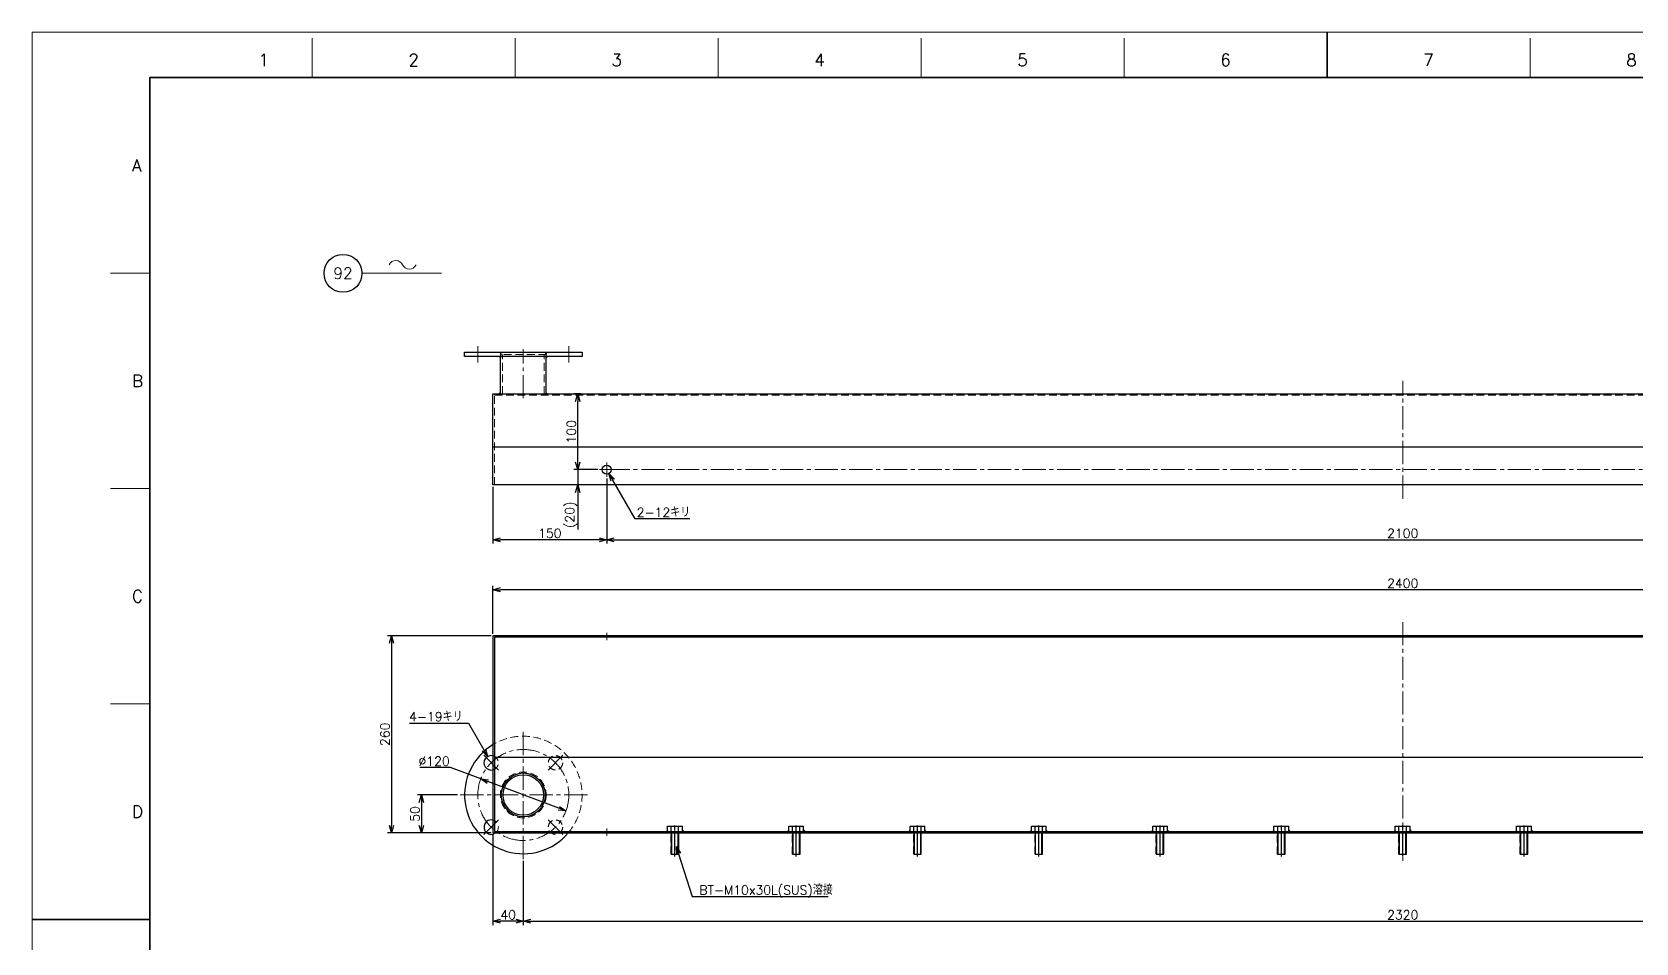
# Model space of a CAD drawing. Header units: millimetres. Extents: x 0 to 3313, y -19 to 2332.
# Drawn here: x 0 to 2116, y 1131 to 2332 of the extents above; entities that cross this region are included whole.
import ezdxf
from ezdxf import colors
from ezdxf.entities.mleader import LeaderData, LeaderLine
from ezdxf.enums import TextEntityAlignment as Align
from ezdxf.math import Vec2, Vec3

# ---------------------------------------------------------------- set-up
doc = ezdxf.new("R2010")
doc.units = ezdxf.units.MM
doc.header["$LTSCALE"] = 1.6
doc.header["$PDMODE"] = 99
doc.header["$PDSIZE"] = 1
doc.linetypes.add('CENTER2', pattern=[28.575, 19.05, -3.175, 3.175, -3.175])
doc.linetypes.add('HIDDEN', pattern=[9.525, 6.35, -3.175])
for name, color, linetype, lineweight in [('04_HIDDEN', 2, 'HIDDEN', 13), ('05_CENTER', 4, 'CENTER2', 13), ('08_DIM', 3, 'Continuous', 13), ('90_FRAME', 5, 'Continuous', 35)]:
    doc.layers.add(name, color=color, linetype=linetype, lineweight=lineweight)
doc.layers.add('10_DRAFT', color=8, linetype='Continuous', lineweight=0, plot=False)
doc.layers.add('91_BLANK', color=5, linetype='Continuous', lineweight=0, plot=False)
doc.styles.add('KSS_TXT', font='txt.shx', dxfattribs={"bigfont": 'extfont2.shx'})
doc.styles.add('KSS_TXT_L', font='txt.shx', dxfattribs={"height": 3, "bigfont": 'extfont2.shx'})
doc.styles.get("Standard").update_dxf_attribs({"font": 'txt.shx', "bigfont": 'extfont2.shx'})
doc.dimstyles.new('KSS_DIM', dxfattribs={"dimscale": 4, "dimtxt": 3, "dimasz": 2.5, "dimexe": 1.25, "dimexo": 0.625, "dimtad": 1, "dimdsep": 46, "dimtxsty": 'KSS_TXT', "dimblk": 'OPEN30', "dimcen": 0, "dimazin": 2, "dimtfac": 0.75, "dimtmove": 0, "dimatfit": 3, "dimldrblk": 'OPEN30', "dimfxl": 1.25, "dimtolj": 1, "dimarcsym": 0})
doc.dimstyles.new('KSS_DIM$3', dxfattribs={"dimscale": 4, "dimtxt": 3, "dimasz": 2.5, "dimexe": 1.25, "dimexo": 0.625, "dimtad": 1, "dimtih": 1, "dimtoh": 1, "dimdsep": 46, "dimtxsty": 'KSS_TXT', "dimblk": 'OPEN30', "dimcen": 0, "dimazin": 2, "dimtfac": 0.75, "dimtofl": 0, "dimtmove": 0, "dimatfit": 3, "dimldrblk": 'OPEN30', "dimfxl": 1.25, "dimtolj": 1, "dimarcsym": 0})

# ---------------------------------------------------------------- blocks, each defined once
blk = doc.blocks.new('AM_BALLOON1')
at = {"transparency": 16777216}
blk.add_circle((0, 0), 5, dxfattribs=at)
blk.add_attdef('B_NUMBER', text='', height=3, dxfattribs=at).set_placement((0, 0), align=Align.MIDDLE_CENTER)
blk = doc.blocks.new('_OPEN')
at = {"color": 0, "linetype": 'ByBlock'}
for p, q in [((-1, 0.17), (0, 0)), ((0, 0), (-1, -0.17)), ((0, 0), (-1, 0))]:
    blk.add_line(p, q, dxfattribs=at)
blk = doc.blocks.new('p1ba05')
for centre, start, end in [((-2.95, 0.29), 24.2276, 155.5758), ((0, 1.62), 204.2276, 335.5758)]:
    blk.add_arc(centre, 1.62, start, end)
blk = doc.blocks.new('_Open30')
at = {"color": 0, "linetype": 'ByBlock', "lineweight": -2}
for p, q in [((-1, 0.27), (0, 0)), ((0, 0), (-1, -0.27)), ((0, 0), (-1, 0))]:
    blk.add_line(p, q, dxfattribs=at)
blk = doc.blocks.new('*D180')
at = {"layer": '08_DIM', "color": 0, "lineweight": -2, "transparency": 16777216}
for p, q in [((719.7, 1764.7), (719.7, 1774.7)), ((746.1, 1754.7), (714.7, 1754.7)), ((719.7, 1754.7), (719.7, 1734.7)), ((723.8, 1734.7), (714.7, 1734.7)), ((719.7, 1724.7), (719.7, 1675.7))]:
    blk.add_line(p, q, dxfattribs=at)
at = {"layer": 'Defpoints', "color": 0, "transparency": 16777216}
for p in [(748.6, 1754.7), (719.7, 1734.7), (726.3, 1734.7)]:
    blk.add_point(p, dxfattribs=at)
at = {"layer": '08_DIM', "color": 0, "lineweight": -2, "transparency": 16777216, "xscale": 10, "yscale": 10, "zscale": 10}
for p, rotation in [((719.7, 1754.7), 270), ((719.7, 1734.7), 90)]:
    blk.add_blockref('_Open30', p, dxfattribs=dict(at, rotation=rotation))
at = {"layer": '08_DIM', "color": 0, "transparency": 16777216, "insert": (711.2, 1695.2), "char_height": 12, "attachment_point": 5, "rotation": 90, "style": 'KSS_TXT'}
blk.add_mtext('\\A1;(20)', dxfattribs=at)
blk = doc.blocks.new('*D181')
at = {"layer": '08_DIM', "color": 0, "lineweight": -2, "transparency": 16777216}
for p, q in [((758, 1742.9), (758, 1657.3)), ((2858, 1742.9), (2858, 1657.3)), ((768, 1662.3), (2848, 1662.3))]:
    blk.add_line(p, q, dxfattribs=at)
at = {"layer": 'Defpoints', "color": 0, "transparency": 16777216}
for p in [(758, 1745.4), (2858, 1745.4), (2858, 1662.3)]:
    blk.add_point(p, dxfattribs=at)
at = {"layer": '08_DIM', "color": 0, "lineweight": -2, "transparency": 16777216, "xscale": 10, "yscale": 10, "zscale": 10, "rotation": 180}
blk.add_blockref('_Open30', (758, 1662.3), dxfattribs=at)
at = {"layer": '08_DIM', "color": 0, "lineweight": -2, "transparency": 16777216, "xscale": 10, "yscale": 10, "zscale": 10}
blk.add_blockref('_Open30', (2858, 1662.3), dxfattribs=at)
at = {"layer": '08_DIM', "color": 0, "transparency": 16777216, "insert": (1808, 1670.8), "char_height": 12, "attachment_point": 5, "style": 'KSS_TXT'}
blk.add_mtext('\\A1;2100', dxfattribs=at)
blk = doc.blocks.new('*D182')
at = {"layer": '08_DIM', "color": 0, "lineweight": -2, "transparency": 16777216}
for p, q in [((561, 1325.7), (508.5, 1325.7)), ((513.5, 1315.7), (513.5, 1285.7)), ((605.5, 1275.7), (508.5, 1275.7))]:
    blk.add_line(p, q, dxfattribs=at)
at = {"layer": 'Defpoints', "color": 0, "transparency": 16777216}
for p in [(563.5, 1325.7), (513.5, 1275.7), (608, 1275.7)]:
    blk.add_point(p, dxfattribs=at)
at = {"layer": '08_DIM', "color": 0, "lineweight": -2, "transparency": 16777216, "xscale": 10, "yscale": 10, "zscale": 10}
for p, rotation in [((513.5, 1325.7), 90), ((513.5, 1275.7), 270)]:
    blk.add_blockref('_Open30', p, dxfattribs=dict(at, rotation=rotation))
at = {"layer": '08_DIM', "color": 0, "transparency": 16777216, "insert": (505, 1300.7), "char_height": 12, "attachment_point": 5, "rotation": 90, "style": 'KSS_TXT'}
blk.add_mtext('\\A1;50', dxfattribs=at)
blk = doc.blocks.new('*D183')
at = {"layer": '08_DIM', "color": 0, "lineweight": -2, "transparency": 16777216}
for p, q in [((648, 1238.8), (648, 1154.2)), ((2968, 1238.8), (2968, 1154.2)), ((658, 1159.2), (2958, 1159.2))]:
    blk.add_line(p, q, dxfattribs=at)
at = {"layer": 'Defpoints', "color": 0, "transparency": 16777216}
for p in [(648, 1241.3), (2968, 1241.3), (2968, 1159.2)]:
    blk.add_point(p, dxfattribs=at)
at = {"layer": '08_DIM', "color": 0, "lineweight": -2, "transparency": 16777216, "xscale": 10, "yscale": 10, "zscale": 10, "rotation": 180}
blk.add_blockref('_Open30', (648, 1159.2), dxfattribs=at)
at = {"layer": '08_DIM', "color": 0, "lineweight": -2, "transparency": 16777216, "xscale": 10, "yscale": 10, "zscale": 10}
blk.add_blockref('_Open30', (2968, 1159.2), dxfattribs=at)
at = {"layer": '08_DIM', "color": 0, "transparency": 16777216, "insert": (1808, 1167.7), "char_height": 12, "attachment_point": 5, "style": 'KSS_TXT'}
blk.add_mtext('\\A1;2320', dxfattribs=at)
blk = doc.blocks.new('*D184')
at = {"layer": '08_DIM', "color": 0, "lineweight": -2, "transparency": 16777216}
for p, q in [((608, 1538.2), (608, 1601.4)), ((2998, 1596.4), (618, 1596.4)), ((3008, 1538.2), (3008, 1601.4))]:
    blk.add_line(p, q, dxfattribs=at)
at = {"layer": 'Defpoints', "color": 0, "transparency": 16777216}
for p in [(608, 1596.4), (608, 1535.7), (3008, 1535.7)]:
    blk.add_point(p, dxfattribs=at)
at = {"layer": '08_DIM', "color": 0, "lineweight": -2, "transparency": 16777216, "xscale": 10, "yscale": 10, "zscale": 10, "rotation": 180}
blk.add_blockref('_Open30', (608, 1596.4), dxfattribs=at)
at = {"layer": '08_DIM', "color": 0, "lineweight": -2, "transparency": 16777216, "xscale": 10, "yscale": 10, "zscale": 10}
blk.add_blockref('_Open30', (3008, 1596.4), dxfattribs=at)
at = {"layer": '08_DIM', "color": 0, "transparency": 16777216, "insert": (1808, 1604.9), "char_height": 12, "attachment_point": 5, "style": 'KSS_TXT'}
blk.add_mtext('\\A1;2400', dxfattribs=at)
blk = doc.blocks.new('A$C742A68D0_1')
at = {"color": 0}
for p, q in [((-9.8, 7), (9.8, 7)), ((-9.8, 0), (-9.8, 7)), ((-9.8, 0), (9.8, 0)), ((-4.9, 0), (-4.9, 7)), ((4.9, 0), (4.9, 7)), ((9.8, 0), (9.8, 7))]:
    blk.add_line(p, q, dxfattribs=at)
at = {"color": 0, "linetype": 'HIDDEN'}
for p, q in [((-5, -30), (-5, 0)), ((-4.2, -30), (-4.2, 0)), ((4.2, -30), (4.2, 0)), ((5, -30), (5, 0)), ((-5, -30), (5, -30))]:
    blk.add_line(p, q, dxfattribs=at)
at = {"color": 0, "linetype": 'CENTER2'}
blk.add_line((0, -33), (0, 10), dxfattribs=at)
at = {"layer": '10_DRAFT', "style": 'KSS_TXT_L'}
blk.add_text('BT-M10x30L', height=0.3, dxfattribs=at).set_placement((6.8, 6.7))
blk = doc.blocks.new('*D199')
at = {"layer": '08_DIM', "color": 0, "lineweight": -2, "transparency": 16777216}
for p, q in [((795.6, 1689.8), (766, 1740.9)), ((867.7, 1689.8), (795.6, 1689.8))]:
    blk.add_line(p, q, dxfattribs=at)
at = {"layer": 'Defpoints', "color": 0, "transparency": 16777216}
for p in [(755, 1759.9), (761, 1749.5)]:
    blk.add_point(p, dxfattribs=at)
at = {"layer": '08_DIM', "color": 0, "lineweight": -2, "transparency": 16777216, "xscale": 10, "yscale": 10, "zscale": 10, "rotation": 120.0733962838698}
blk.add_blockref('_Open30', (761, 1749.5), dxfattribs=at)
at = {"layer": '08_DIM', "color": 0, "transparency": 16777216, "insert": (832.9, 1698.3), "char_height": 12, "attachment_point": 5, "style": 'KSS_TXT'}
blk.add_mtext('\\A1;2-12キリ', dxfattribs=at)
blk = doc.blocks.new('*D200')
at = {"layer": '08_DIM', "color": 0, "lineweight": -2, "transparency": 16777216}
for p, q in [((758, 1742.9), (758, 1657.3)), ((608, 1732.2), (608, 1657.3)), ((748, 1662.3), (618, 1662.3))]:
    blk.add_line(p, q, dxfattribs=at)
at = {"layer": 'Defpoints', "color": 0, "transparency": 16777216}
for p in [(758, 1745.4), (608, 1734.7), (608, 1662.3)]:
    blk.add_point(p, dxfattribs=at)
at = {"layer": '08_DIM', "color": 0, "lineweight": -2, "transparency": 16777216, "xscale": 10, "yscale": 10, "zscale": 10, "rotation": 180}
blk.add_blockref('_Open30', (608, 1662.3), dxfattribs=at)
at = {"layer": '08_DIM', "color": 0, "lineweight": -2, "transparency": 16777216, "xscale": 10, "yscale": 10, "zscale": 10}
blk.add_blockref('_Open30', (758, 1662.3), dxfattribs=at)
at = {"layer": '08_DIM', "color": 0, "transparency": 16777216, "insert": (683, 1670.8), "char_height": 12, "attachment_point": 5, "style": 'KSS_TXT'}
blk.add_mtext('\\A1;150', dxfattribs=at)
blk = doc.blocks.new('*D202')
at = {"layer": '08_DIM', "color": 0, "lineweight": -2, "transparency": 16777216}
for p, q in [((605.5, 1535.7), (469, 1535.7)), ((474, 1525.7), (474, 1285.7)), ((605.5, 1275.7), (469, 1275.7))]:
    blk.add_line(p, q, dxfattribs=at)
at = {"layer": 'Defpoints', "color": 0, "transparency": 16777216}
for p in [(608, 1535.7), (474, 1275.7), (608, 1275.7)]:
    blk.add_point(p, dxfattribs=at)
at = {"layer": '08_DIM', "color": 0, "lineweight": -2, "transparency": 16777216, "xscale": 10, "yscale": 10, "zscale": 10}
for p, rotation in [((474, 1535.7), 90), ((474, 1275.7), 270)]:
    blk.add_blockref('_Open30', p, dxfattribs=dict(at, rotation=rotation))
at = {"layer": '08_DIM', "color": 0, "transparency": 16777216, "insert": (465.5, 1405.7), "char_height": 12, "attachment_point": 5, "rotation": 90, "style": 'KSS_TXT'}
blk.add_mtext('\\A1;260', dxfattribs=at)
blk = doc.blocks.new('*D203')
at = {"layer": '08_DIM', "color": 0, "lineweight": -2, "transparency": 16777216}
for p, q in [((608, 1273.2), (608, 1154.2)), ((648, 1238.8), (648, 1154.2)), ((638, 1159.2), (618, 1159.2))]:
    blk.add_line(p, q, dxfattribs=at)
at = {"layer": 'Defpoints', "color": 0, "transparency": 16777216}
for p in [(608, 1275.7), (648, 1241.3), (608, 1159.2)]:
    blk.add_point(p, dxfattribs=at)
at = {"layer": '08_DIM', "color": 0, "lineweight": -2, "transparency": 16777216, "xscale": 10, "yscale": 10, "zscale": 10, "rotation": 180}
blk.add_blockref('_Open30', (608, 1159.2), dxfattribs=at)
at = {"layer": '08_DIM', "color": 0, "lineweight": -2, "transparency": 16777216, "xscale": 10, "yscale": 10, "zscale": 10}
blk.add_blockref('_Open30', (648, 1159.2), dxfattribs=at)
at = {"layer": '08_DIM', "color": 0, "transparency": 16777216, "insert": (628, 1167.7), "char_height": 12, "attachment_point": 5, "style": 'KSS_TXT'}
blk.add_mtext('\\A1;40', dxfattribs=at)
blk = doc.blocks.new('*D206')
at = {"layer": '08_DIM', "color": 0, "lineweight": -2, "transparency": 16777216}
for p, q in [((551.8, 1361.8), (511.3, 1361.8)), ((591.8, 1346.8), (551.8, 1361.8)), ((694.8, 1308.2), (601.2, 1343.3))]:
    blk.add_line(p, q, dxfattribs=at)
at = {"layer": 'Defpoints', "color": 0, "transparency": 16777216}
for p in [(591.8, 1346.8), (704.2, 1304.7)]:
    blk.add_point(p, dxfattribs=at)
at = {"layer": '08_DIM', "color": 0, "lineweight": -2, "transparency": 16777216, "xscale": 10, "yscale": 10, "zscale": 10}
for p, rotation in [((591.8, 1346.8), 159.4481429567201), ((704.2, 1304.7), 339.4481429567201)]:
    blk.add_blockref('_Open30', p, dxfattribs=dict(at, rotation=rotation))
at = {"layer": '08_DIM', "color": 0, "transparency": 16777216, "insert": (530.3, 1370.3), "char_height": 12, "attachment_point": 5, "style": 'KSS_TXT'}
blk.add_mtext('\\A1;%%C120', dxfattribs=at)
blk = doc.blocks.new('*D207')
at = {"layer": '08_DIM', "color": 0, "lineweight": -2, "transparency": 16777216}
for p, q in [((497.8, 1420.4), (575.9, 1420.4)), ((575.9, 1420.4), (595.9, 1385.1))]:
    blk.add_line(p, q, dxfattribs=at)
at = {"layer": 'Defpoints', "color": 0, "transparency": 16777216}
for p in [(600.9, 1376.4), (610.3, 1359.9)]:
    blk.add_point(p, dxfattribs=at)
at = {"layer": '08_DIM', "color": 0, "lineweight": -2, "transparency": 16777216, "xscale": 10, "yscale": 10, "zscale": 10, "rotation": 299.5625947914817}
blk.add_blockref('_Open30', (600.9, 1376.4), dxfattribs=at)
at = {"layer": '08_DIM', "color": 0, "transparency": 16777216, "insert": (532.6, 1428.9), "char_height": 12, "attachment_point": 5, "style": 'KSS_TXT'}
blk.add_mtext('\\A1;4-19キリ', dxfattribs=at)
blk = doc.blocks.new('*D210')
at = {"layer": '08_DIM', "color": 0, "lineweight": -2, "transparency": 16777216}
for p, q in [((723.8, 1854.7), (714.7, 1854.7)), ((719.7, 1764.7), (719.7, 1844.7)), ((746.1, 1754.7), (714.7, 1754.7))]:
    blk.add_line(p, q, dxfattribs=at)
at = {"layer": 'Defpoints', "color": 0, "transparency": 16777216}
for p in [(719.7, 1854.7), (726.3, 1854.7), (748.6, 1754.7)]:
    blk.add_point(p, dxfattribs=at)
at = {"layer": '08_DIM', "color": 0, "lineweight": -2, "transparency": 16777216, "xscale": 10, "yscale": 10, "zscale": 10}
for p, rotation in [((719.7, 1854.7), 90), ((719.7, 1754.7), 270)]:
    blk.add_blockref('_Open30', p, dxfattribs=dict(at, rotation=rotation))
at = {"layer": '08_DIM', "color": 0, "transparency": 16777216, "insert": (711.2, 1804.7), "char_height": 12, "attachment_point": 5, "rotation": 90, "style": 'KSS_TXT'}
blk.add_mtext('\\A1;100', dxfattribs=at)

msp = doc.modelspace()

# ---------------------------------------------------------------- linework, layer by layer
at = {"color": 0}
for p, q in [((617.741, 1854.705), (617.741, 1903.705)), ((678.241, 1854.705), (678.241, 1903.705))]:
    msp.add_line(p, q, dxfattribs=at)
at = {"color": 3}
for p, q in [((607.991, 1784.705), (3007.991, 1784.705)), ((609.991, 1375.726), (3005.991, 1375.726))]:
    msp.add_line(p, q, dxfattribs=at)
for p, q in [((842.991, 1275.726), (842.991, 1247.726)), ((843.803, 1247.726), (843.803, 1275.726)), ((852.179, 1247.726), (852.179, 1275.726)), ((852.991, 1247.726), (852.991, 1275.726)), ((1002.991, 1275.726), (1002.991, 1247.726)), ((1003.803, 1247.726), (1003.803, 1275.726)), ((1007.991, 1270.265), (1007.991, 1283.297)), ((1012.179, 1247.726), (1012.179, 1275.726)), ((1012.991, 1247.726), (1012.991, 1275.726)), ((1162.991, 1275.726), (1162.991, 1247.726)), ((1163.803, 1247.726), (1163.803, 1275.726)), ((1167.991, 1270.265), (1167.991, 1283.297)), ((1172.179, 1247.726), (1172.179, 1275.726)), ((1172.991, 1247.726), (1172.991, 1275.726)), ((1322.991, 1275.726), (1322.991, 1247.726)), ((1323.803, 1247.726), (1323.803, 1275.726)), ((1327.991, 1270.265), (1327.991, 1283.297)), ((1332.179, 1247.726), (1332.179, 1275.726)), ((1332.991, 1247.726), (1332.991, 1275.726)), ((1482.991, 1275.726), (1482.991, 1247.726)), ((1483.803, 1247.726), (1483.803, 1275.726)), ((1487.991, 1270.265), (1487.991, 1283.297)), ((1492.179, 1247.726), (1492.179, 1275.726)), ((1492.991, 1247.726), (1492.991, 1275.726)), ((1642.991, 1275.726), (1642.991, 1247.726)), ((1643.803, 1247.726), (1643.803, 1275.726)), ((1652.179, 1247.726), (1652.179, 1275.726)), ((1652.991, 1247.726), (1652.991, 1275.726)), ((1802.991, 1275.726), (1802.991, 1247.726)), ((1803.803, 1247.726), (1803.803, 1275.726)), ((1812.179, 1247.726), (1812.179, 1275.726)), ((1812.991, 1247.726), (1812.991, 1275.726)), ((1962.991, 1275.726), (1962.991, 1247.726)), ((1963.803, 1247.726), (1963.803, 1275.726)), ((1967.991, 1270.265), (1967.991, 1283.297)), ((1972.179, 1247.726), (1972.179, 1275.726)), ((1972.991, 1247.726), (1972.991, 1275.726)), ((842.991, 1247.726), (852.991, 1247.726)), ((1002.991, 1247.726), (1012.991, 1247.726)), ((1162.991, 1247.726), (1172.991, 1247.726)), ((1322.991, 1247.726), (1332.991, 1247.726)), ((1482.991, 1247.726), (1492.991, 1247.726)), ((1642.991, 1247.726), (1652.991, 1247.726)), ((1802.991, 1247.726), (1812.991, 1247.726)), ((1962.991, 1247.726), (1972.991, 1247.726))]:
    msp.add_line(p, q)
msp.add_lwpolyline([(570.491, 1909.705), (725.491, 1909.705), (725.491, 1903.705), (570.491, 1903.705)], close=True)
for points in [[(617.741, 1906.705), (619.241, 1906.705), (619.241, 1906.705), (617.741, 1908.205)], [(678.241, 1906.705), (676.741, 1906.705), (676.741, 1906.705), (678.241, 1908.205)], [(617.741, 1903.705), (617.741, 1902.205), (617.741, 1902.205), (616.241, 1903.705)], [(678.241, 1903.705), (678.241, 1902.205), (678.241, 1902.205), (679.741, 1903.705)], [(617.741, 1854.705), (617.741, 1856.205), (617.741, 1856.205), (616.241, 1854.705)], [(678.241, 1854.705), (678.241, 1856.205), (678.241, 1856.205), (679.741, 1854.705)], [(838.176, 1277.726), (838.176, 1279.226), (836.676, 1277.726), (836.676, 1277.726)], [(857.806, 1277.726), (857.806, 1279.226), (859.306, 1277.726), (859.306, 1277.726)], [(998.176, 1277.726), (998.176, 1279.226), (996.676, 1277.726), (996.676, 1277.726)], [(1017.806, 1277.726), (1017.806, 1279.226), (1019.306, 1277.726), (1019.306, 1277.726)], [(1158.176, 1277.726), (1158.176, 1279.226), (1156.676, 1277.726), (1156.676, 1277.726)], [(1177.806, 1277.726), (1177.806, 1279.226), (1179.306, 1277.726), (1179.306, 1277.726)], [(1318.176, 1277.726), (1318.176, 1279.226), (1316.676, 1277.726), (1316.676, 1277.726)], [(1337.806, 1277.726), (1337.806, 1279.226), (1339.306, 1277.726), (1339.306, 1277.726)], [(1478.176, 1277.726), (1478.176, 1279.226), (1476.676, 1277.726), (1476.676, 1277.726)], [(1497.806, 1277.726), (1497.806, 1279.226), (1499.306, 1277.726), (1499.306, 1277.726)], [(1638.176, 1277.726), (1638.176, 1279.226), (1636.676, 1277.726), (1636.676, 1277.726)], [(1657.806, 1277.726), (1657.806, 1279.226), (1659.306, 1277.726), (1659.306, 1277.726)], [(1798.176, 1277.726), (1798.176, 1279.226), (1796.676, 1277.726), (1796.676, 1277.726)], [(1817.806, 1277.726), (1817.806, 1279.226), (1819.306, 1277.726), (1819.306, 1277.726)], [(1958.176, 1277.726), (1958.176, 1279.226), (1956.676, 1277.726), (1956.676, 1277.726)], [(1977.806, 1277.726), (1977.806, 1279.226), (1979.306, 1277.726), (1979.306, 1277.726)]]:
    msp.add_lwpolyline(points, close=True, dxfattribs=at)
at = {"color": 0}
for points in [[(3007.991, 1734.705), (607.991, 1734.705), (607.991, 1854.705), (3007.991, 1854.705)], [(607.991, 1275.726), (3007.991, 1275.726), (3007.991, 1535.726), (607.991, 1535.726)], [(609.991, 1277.726), (3005.991, 1277.726), (3005.991, 1533.726), (609.991, 1533.726)]]:
    msp.add_lwpolyline(points, close=True, dxfattribs=at)
for centre, radius in [((757.991, 1754.705), 6), ((647.991, 1325.726), 29), ((647.991, 1325.726), 26.75)]:
    msp.add_circle(centre, radius, dxfattribs=at)
for centre, radius, start, end in [((647.991, 1325.726), 77.5, 121.072951, 319.82223), ((605.565, 1368.152), 9.5, 75.202045, 284.797955), ((605.565, 1283.299), 9.5, 75.202045, 307.134523)]:
    msp.add_arc(centre, radius, start, end, dxfattribs=at)
at = {"layer": '04_HIDDEN'}
for p, q in [((617.741, 1903.705), (617.741, 1909.705)), ((678.241, 1906.705), (617.741, 1906.705)), ((620.541, 1854.705), (620.541, 1906.705)), ((675.441, 1854.705), (675.441, 1906.705)), ((678.241, 1903.705), (678.241, 1909.705)), ((609.991, 1734.705), (609.991, 1852.705)), ((609.991, 1852.705), (3005.991, 1852.705)), ((619.991, 1852.705), (619.991, 1854.705)), ((675.991, 1852.705), (675.991, 1854.705))]:
    msp.add_line(p, q, dxfattribs=at)
for centre, radius in [((690.417, 1368.152), 9.5), ((647.991, 1325.726), 30.25), ((690.417, 1283.299), 9.5)]:
    msp.add_circle(centre, radius, dxfattribs=at)
for centre, radius, start, end in [((647.991, 1325.726), 77.5, 319.82223, 121.072951), ((605.565, 1368.152), 9.5, 284.797955, 75.202045), ((605.565, 1283.299), 9.5, 307.134523, 75.202045)]:
    msp.add_arc(centre, radius, start, end, dxfattribs=at)
at = {"layer": '05_CENTER'}
for p, q in [((587.991, 1895.968), (587.991, 1917.496)), ((647.991, 1848.934), (647.991, 1913.778)), ((707.991, 1895.968), (707.991, 1917.496)), ((1807.991, 1716.351), (1807.991, 1872.022)), ((757.991, 1764.047), (757.991, 1745.364)), ((767.332, 1754.705), (748.65, 1754.705)), ((757.991, 1754.705), (2857.991, 1754.705)), ((1807.991, 1553.786), (1807.991, 1234.065)), ((757.991, 1539.678), (757.991, 1529.76)), ((647.991, 1241.262), (647.991, 1410.19)), ((615.417, 1358.299), (595.712, 1378.005)), ((680.565, 1358.299), (700.27, 1378.005)), ((732.455, 1325.726), (563.527, 1325.726)), ((615.417, 1293.152), (595.712, 1273.446)), ((680.565, 1293.152), (700.27, 1273.446)), ((757.991, 1281.667), (757.991, 1271.749)), ((847.991, 1281.667), (847.991, 1271.749)), ((1007.991, 1281.667), (1007.991, 1271.749)), ((1167.991, 1281.667), (1167.991, 1271.749)), ((1327.991, 1281.667), (1327.991, 1271.749)), ((1487.991, 1281.667), (1487.991, 1271.749)), ((1647.991, 1270.265), (1647.991, 1283.297)), ((1647.991, 1281.667), (1647.991, 1271.749)), ((1807.991, 1270.265), (1807.991, 1283.297)), ((1807.991, 1281.667), (1807.991, 1271.749)), ((1967.991, 1281.667), (1967.991, 1271.749))]:
    msp.add_line(p, q, dxfattribs=at)
msp.add_circle((647.991, 1325.726), 60, dxfattribs=at)
at = {"layer": '08_DIM'}
msp.add_line((435.117, 2013.585), (539.945, 2013.585), dxfattribs=at)
at = {"layer": '90_FRAME'}
for p, q in [((1708.17, 2331.679), (1708.17, 2271.831)), ((0, 1161.724), (155.384, 1161.724))]:
    msp.add_line(p, q, dxfattribs=at)
at = {"layer": '90_FRAME', "color": 4, "lineweight": 13}
for p, q in [((369.502, 2271.831), (369.502, 2323.679)), ((637.235, 2271.831), (637.235, 2323.679)), ((904.969, 2271.831), (904.969, 2323.679)), ((1172.702, 2271.831), (1172.702, 2323.679)), ((1440.436, 2271.831), (1440.436, 2323.679)), ((1975.903, 2271.831), (1975.903, 2323.679)), ((155.384, 2013.69), (103.536, 2013.69)), ((155.384, 1729.701), (103.536, 1729.701)), ((155.384, 1445.713), (103.536, 1445.713))]:
    msp.add_line(p, q, dxfattribs=at)
at = {"layer": '90_FRAME'}
msp.add_lwpolyline([(155.384, 51.616), (3260.956, 51.616), (3260.956, 2271.831), (155.384, 2271.831)], close=True, dxfattribs=at)
at = {"layer": '91_BLANK'}
msp.add_lwpolyline([(0, 0), (3312.803, 0), (3312.803, 2331.679), (0, 2331.679)], close=True, dxfattribs=at)

# ---------------------------------------------------------------- block references
for p in [(847.991, 1277.726), (1007.991, 1277.726), (1167.991, 1277.726), (1327.991, 1277.726), (1487.991, 1277.726), (1647.991, 1277.726), (1807.991, 1277.726), (1967.991, 1277.726)]:
    msp.add_blockref('A$C742A68D0_1', p)
at = {"layer": '08_DIM', "xscale": 6, "yscale": 6, "zscale": 6}
msp.add_blockref('p1ba05', (497.599, 2019.055), dxfattribs=at)

# ---------------------------------------------------------------- texts
at = {"layer": '90_FRAME', "color": 0, "lineweight": 13, "style": 'KSS_TXT'}
for s, p in [('1', (305.507, 2282.158)), ('2', (503.368, 2282.158)), ('3', (771.102, 2282.158)), ('4', (1038.836, 2282.158)), ('5', (1306.569, 2282.158)), ('6', (1574.303, 2282.158)), ('7', (1842.036, 2282.158)), ('8', (2109.77, 2282.158))]:
    msp.add_text(s, height=16, dxfattribs=at).set_placement(p, align=Align.BOTTOM_CENTER)
for s, p in [('A', (131.829, 2155.685)), ('B', (131.829, 1871.696)), ('C', (131.829, 1587.707)), ('D', (131.829, 1303.718))]:
    msp.add_text(s, height=16, dxfattribs=at).set_placement(p, align=Align.MIDDLE_LEFT)

# ---------------------------------------------------------------- dimensions: what is measured, and where the dimension line sits
at = {"layer": '08_DIM'}
for base, p1, p2, picture, middle in [((719.658, 1854.705), (748.65, 1754.705), (726.265, 1854.705), '*D210', (711.158, 1804.705)), ((474.043, 1275.726), (607.991, 1535.726), (607.991, 1275.726), '*D202', (465.543, 1405.726)), ((513.51, 1275.726), (563.527, 1325.726), (607.991, 1275.726), '*D182', (505.01, 1300.726))]:
    dim = msp.add_linear_dim(base=base, p1=p1, p2=p2, angle=90, dimstyle='KSS_DIM', dxfattribs=at)
    dim.commit()
    dim.dimension.update_dxf_attribs({"geometry": picture, "text_midpoint": middle})
dim = msp.add_linear_dim(base=(719.658, 1734.705), p1=(748.65, 1754.705), p2=(726.265, 1734.705), angle=90, text='(<>)', dimstyle='KSS_DIM', dxfattribs=at)
dim.commit()
dim.dimension.update_dxf_attribs({"geometry": '*D180', "text_midpoint": (711.158, 1695.205)})
for p1, p2, text, picture, middle in [((754.984, 1759.898), (760.998, 1749.513), '2-<>キリ', '*D199', (832.882, 1689.788)), ((610.252, 1359.889), (600.877, 1376.415), '4-<>キリ', '*D207', (532.627, 1420.403))]:
    dim = msp.add_diameter_dim_2p(p1=p1, p2=p2, text=text, dimstyle='KSS_DIM$3', override={"dimpost": '<>', "dimtix": 1}, dxfattribs=at)
    dim.commit()
    dim.dimension.update_dxf_attribs({"geometry": picture, "text_midpoint": middle, "dimtype": 163})
for base, p1, p2, picture, middle in [((607.991, 1662.286), (757.991, 1745.364), (607.991, 1734.705), '*D200', (682.991, 1670.786)), ((2857.991, 1662.286), (757.991, 1745.364), (2857.991, 1745.364), '*D181', (1807.991, 1670.786)), ((607.991, 1159.17), (647.991, 1241.262), (607.991, 1275.726), '*D203', (627.991, 1167.67)), ((2967.991, 1159.17), (647.991, 1241.262), (2967.991, 1241.262), '*D183', (1807.991, 1167.67))]:
    dim = msp.add_linear_dim(base=base, p1=p1, p2=p2, dimstyle='KSS_DIM', dxfattribs=at)
    dim.commit()
    dim.dimension.update_dxf_attribs({"geometry": picture, "text_midpoint": middle})
dim = msp.add_linear_dim(base=(607.991, 1596.395), p1=(3007.991, 1535.726), p2=(607.991, 1535.726), dimstyle='KSS_DIM', override={"dimscale": 4}, dxfattribs=at)
dim.commit()
dim.dimension.update_dxf_attribs({"geometry": '*D184', "text_midpoint": (1807.991, 1604.895)})
dim = msp.add_diameter_dim_2p(p1=(704.172, 1304.662), p2=(591.81, 1346.789), dimstyle='KSS_DIM$3', override={"dimpost": '%%C<>', "dimtix": 1, "dimatfit": 2}, dxfattribs=at)
dim.commit()
dim.dimension.update_dxf_attribs({"geometry": '*D206', "text_midpoint": (530.294, 1361.792), "dimtype": 163})

# ---------------------------------------------------------------- leaders
ml = msp.add_multileader_block('Standard', dxfattribs=at)
ml.set_content('AM_BALLOON1', color=256, scale=5)
ml.set_attribute('B_NUMBER', '92', width=0)
ml.set_leader_properties(color=256, linetype='ByLayer', lineweight=-1)
ml.set_arrow_properties(name='OPEN')
ml.build(insert=Vec2(0, 0))
ml.multileader.update_dxf_attribs({"leader_type": 0, "has_dogleg": 0, "text_right_attachment_type": 6, "dogleg_length": 0, "arrow_head_size": 10, "scale": 2.5, "block_connection_type": 1})
ctx = ml.context
ctx.base_point, ctx.scale, ctx.char_height, ctx.arrow_head_size, ctx.landing_gap_size, ctx.plane_origin = Vec3(410.082, 2013.617), 2.5, 20, 10, 10, Vec3(410.082, 2013.617)
ctx.right_attachment, ctx.attachment_type = 6, 1
notes = []
notes.append((ctx, [(0, (0, 0, 0), (0, 0), (1, 0), 1, [])]))
ctx.block.insert = Vec3(410.082, 2013.617)
ml = msp.add_multileader_mtext('Standard', dxfattribs=at)
ml.set_content('BT-M10x30L(SUS)溶接', color=256)
ml.set_leader_properties()
ml.set_arrow_properties(name='OPEN30')
ml.build(insert=Vec2(0, 0))
ml.multileader.update_dxf_attribs({"text_left_attachment_type": 6, "text_right_attachment_type": 6, "dogleg_length": 0.36, "arrow_head_size": 10, "scale": 4})
ctx = ml.context
ctx.base_point, ctx.scale, ctx.char_height, ctx.arrow_head_size, ctx.landing_gap_size, ctx.plane_origin = Vec3(872.211, 1191.97), 4, 12, 10, 8, Vec3(852.648, 1111.807)
ctx.left_attachment, ctx.right_attachment = 6, 6
notes.append((ctx, [(0, (1, 1, 0), (870.771, 1191.97), (1, 0), 1.44, [(0, [(849.88, 1257.74)], 0, [])])]))
ctx.mtext.insert, ctx.mtext.flow_direction = Vec3(880.211, 1206.37), 5
for ctx, leaders in notes:
    for number, flags, end, landing, length, lines in leaders:
        leader = LeaderData()
        leader.index, (leader.has_last_leader_line, leader.has_dogleg_vector, leader.attachment_direction) = number, flags
        leader.last_leader_point, leader.dogleg_vector, leader.dogleg_length = Vec3(end), Vec3(landing), length
        for number, points, colour, breaks in lines:
            line = LeaderLine()
            line.index, line.vertices, line.color, line.breaks = number, Vec3.list(points), colors.encode_raw_color(colour), breaks
            leader.lines.append(line)
        ctx.leaders.append(leader)

doc.saveas('drawing.dxf')
